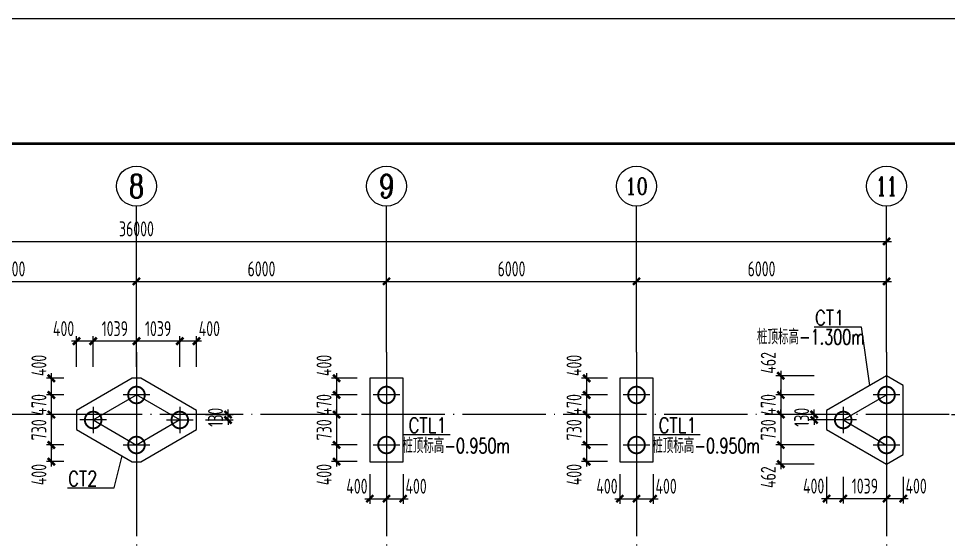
# Model space of a CAD drawing. Extents: x -1389621 to 57380, y -92505 to 283644.
# Drawn here: x -1363535 to -1341222, y 236074 to 248618 of the extents above; entities that cross this region are included whole.
import ezdxf
from ezdxf.enums import TextEntityAlignment as Align

# ---------------------------------------------------------------- set-up
doc = ezdxf.new("R2010")
doc.units = 0
doc.header["$LTSCALE"] = 100
doc.header["$MEASUREMENT"] = 0
doc.linetypes.add('DOTE', pattern=[2.42, 2, -0.2, 0.02, -0.2])
doc.layers.get('0').update_dxf_attribs({"linetype": 'CONTINUOUS'})
doc.layers.get('Defpoints').update_dxf_attribs({"linetype": 'CONTINUOUS'})
for name, color, linetype in [('AXIS', 3, 'CONTINUOUS'), ('AXIS_TEXT', 7, 'CONTINUOUS'), ('BORDER', 7, 'CONTINUOUS'), ('DIM', 3, 'CONTINUOUS'), ('DOTE', 1, 'DOTE'), ('PUB_DIM', 3, 'CONTINUOUS'), ('单桩', 6, 'CONTINUOUS'), ('承台', 2, 'CONTINUOUS')]:
    doc.layers.add(name, color=color, linetype=linetype)
doc.layers.add('PUB_TEXT', color=7, linetype='CONTINUOUS', lineweight=15)
doc.styles.add('_TCH_AXIS', font='COMPLEX', dxfattribs={"bigfont": 'GBCBIG'})
doc.styles.add('COMPLEX', font='COMPLEX')
doc.styles.add('DIM_FONT', font='SIMPLEX', dxfattribs={"width": 0.7, "bigfont": 'GBCBIG'})
doc.styles.add('hztxt', font='txt', dxfattribs={"width": 0.7, "height": 10, "bigfont": 'hztxt.shx'})
doc.styles.add('TSSD_Dimension', font='tssdeng.shx', dxfattribs={"width": 0.7, "bigfont": 'hztxt.shx'})
doc.dimstyles.new('TSSD_100_100', dxfattribs={"dimtxt": 300, "dimasz": 100, "dimexe": 100, "dimexo": 250, "dimgap": 100, "dimtad": 1, "dimdec": 0, "dimzin": 0, "dimdsep": 46, "dimtxsty": 'TSSD_Dimension', "dimblk": 'ARCHTICK', "dimblk1": 'ARCHTICK', "dimblk2": 'ARCHTICK', "dimcen": 0, "dimdle": 100, "dimclrt": 7, "dimadec": 0, "dimazin": 0, "dimtfac": 1, "dimtdec": 0, "dimtix": 1, "dimtmove": 2, "dimatfit": 3, "dimfxl": 0, "dimtolj": 1, "dimtzin": 0, "dimarcsym": 0})

# ---------------------------------------------------------------- blocks, each defined once
blk = doc.blocks.new('_ArchTick')
at = {"color": 0, "linetype": 'ByBlock'}
blk.add_lwpolyline([(-0.71, -0.71, 0.5, 0.5, 0), (0.71, 0.71, 0.5, 0.5, 0)], format="xyseb", dxfattribs=at)
blk = doc.blocks.new('*D1348')
at = {"layer": 'Defpoints', "color": 0, "ltscale": 100}
for p in [(-1341447, 239117), (-1338154, 239117), (-1341447, 167117)]:
    blk.add_point(p, dxfattribs=at)
at = {"layer": 'DIM', "color": 0, "lineweight": -2, "ltscale": 100}
for p, q in [((-1338154, 166997), (-1338154, 239237)), ((-1341147, 239117), (-1338034, 239117)), ((-1341147, 167117), (-1338034, 167117))]:
    blk.add_line(p, q, dxfattribs=at)
at = {"layer": 'DIM', "color": 0, "lineweight": -2, "ltscale": 100, "xscale": 120, "yscale": 120, "zscale": 120}
for p, rotation in [((-1338154, 239117), 90), ((-1338154, 167117), 270)]:
    blk.add_blockref('_ArchTick', p, dxfattribs=dict(at, rotation=rotation))
at = {"layer": 'DIM', "color": 7, "ltscale": 100, "insert": (-1338454, 203117), "char_height": 360, "attachment_point": 5, "rotation": 90, "style": 'TSSD_Dimension'}
blk.add_mtext('\\A1;72000', dxfattribs=at)
blk = doc.blocks.new('*D1359')
at = {"layer": 'Defpoints', "color": 0, "ltscale": 100}
for p in [(-1360707, 242313), (-1366707, 240617), (-1360707, 240617)]:
    blk.add_point(p, dxfattribs=at)
at = {"layer": 'DIM', "color": 0, "lineweight": -2, "ltscale": 100}
for p, q in [((-1366707, 240917), (-1366707, 242433)), ((-1360707, 240917), (-1360707, 242433)), ((-1366827, 242313), (-1360587, 242313))]:
    blk.add_line(p, q, dxfattribs=at)
at = {"layer": 'DIM', "color": 0, "lineweight": -2, "ltscale": 100, "xscale": 120, "yscale": 120, "zscale": 120, "rotation": 180}
blk.add_blockref('_ArchTick', (-1366707, 242313), dxfattribs=at)
at = {"layer": 'DIM', "color": 0, "lineweight": -2, "ltscale": 100, "xscale": 120, "yscale": 120, "zscale": 120}
blk.add_blockref('_ArchTick', (-1360707, 242313), dxfattribs=at)
at = {"layer": 'DIM', "color": 7, "ltscale": 100, "insert": (-1363707, 242613), "char_height": 360, "attachment_point": 5, "style": 'TSSD_Dimension'}
blk.add_mtext('\\A1;6000', dxfattribs=at)
blk = doc.blocks.new('*D1360')
at = {"layer": 'Defpoints', "color": 0, "ltscale": 100}
for p in [(-1354707, 242313), (-1360707, 240617), (-1354707, 240617)]:
    blk.add_point(p, dxfattribs=at)
at = {"layer": 'DIM', "color": 0, "lineweight": -2, "ltscale": 100}
for p, q in [((-1360707, 240917), (-1360707, 242433)), ((-1354707, 240917), (-1354707, 242433)), ((-1360827, 242313), (-1354587, 242313))]:
    blk.add_line(p, q, dxfattribs=at)
at = {"layer": 'DIM', "color": 0, "lineweight": -2, "ltscale": 100, "xscale": 120, "yscale": 120, "zscale": 120, "rotation": 180}
blk.add_blockref('_ArchTick', (-1360707, 242313), dxfattribs=at)
at = {"layer": 'DIM', "color": 0, "lineweight": -2, "ltscale": 100, "xscale": 120, "yscale": 120, "zscale": 120}
blk.add_blockref('_ArchTick', (-1354707, 242313), dxfattribs=at)
at = {"layer": 'DIM', "color": 7, "ltscale": 100, "insert": (-1357707, 242613), "char_height": 360, "attachment_point": 5, "style": 'TSSD_Dimension'}
blk.add_mtext('\\A1;6000', dxfattribs=at)
blk = doc.blocks.new('*D1361')
at = {"layer": 'Defpoints', "color": 0, "ltscale": 100}
for p in [(-1348707, 242313), (-1354707, 240617), (-1348707, 240617)]:
    blk.add_point(p, dxfattribs=at)
at = {"layer": 'DIM', "color": 0, "lineweight": -2, "ltscale": 100}
for p, q in [((-1354707, 240917), (-1354707, 242433)), ((-1348707, 240917), (-1348707, 242433)), ((-1354827, 242313), (-1348587, 242313))]:
    blk.add_line(p, q, dxfattribs=at)
at = {"layer": 'DIM', "color": 0, "lineweight": -2, "ltscale": 100, "xscale": 120, "yscale": 120, "zscale": 120, "rotation": 180}
blk.add_blockref('_ArchTick', (-1354707, 242313), dxfattribs=at)
at = {"layer": 'DIM', "color": 0, "lineweight": -2, "ltscale": 100, "xscale": 120, "yscale": 120, "zscale": 120}
blk.add_blockref('_ArchTick', (-1348707, 242313), dxfattribs=at)
at = {"layer": 'DIM', "color": 7, "ltscale": 100, "insert": (-1351707, 242613), "char_height": 360, "attachment_point": 5, "style": 'TSSD_Dimension'}
blk.add_mtext('\\A1;6000', dxfattribs=at)
blk = doc.blocks.new('*D1362')
at = {"layer": 'Defpoints', "color": 0, "ltscale": 100}
for p in [(-1342707, 242313), (-1348707, 240617), (-1342707, 240617)]:
    blk.add_point(p, dxfattribs=at)
at = {"layer": 'DIM', "color": 0, "lineweight": -2, "ltscale": 100}
for p, q in [((-1348707, 240917), (-1348707, 242433)), ((-1342707, 240917), (-1342707, 242433)), ((-1348827, 242313), (-1342587, 242313))]:
    blk.add_line(p, q, dxfattribs=at)
at = {"layer": 'DIM', "color": 0, "lineweight": -2, "ltscale": 100, "xscale": 120, "yscale": 120, "zscale": 120, "rotation": 180}
blk.add_blockref('_ArchTick', (-1348707, 242313), dxfattribs=at)
at = {"layer": 'DIM', "color": 0, "lineweight": -2, "ltscale": 100, "xscale": 120, "yscale": 120, "zscale": 120}
blk.add_blockref('_ArchTick', (-1342707, 242313), dxfattribs=at)
at = {"layer": 'DIM', "color": 7, "ltscale": 100, "insert": (-1345707, 242613), "char_height": 360, "attachment_point": 5, "style": 'TSSD_Dimension'}
blk.add_mtext('\\A1;6000', dxfattribs=at)
blk = doc.blocks.new('*D1363')
at = {"layer": 'Defpoints', "color": 0, "ltscale": 100}
for p in [(-1342707, 243273), (-1378707, 240377), (-1342707, 240377)]:
    blk.add_point(p, dxfattribs=at)
at = {"layer": 'DIM', "color": 0, "lineweight": -2, "ltscale": 100}
for p, q in [((-1378827, 243273), (-1342587, 243273)), ((-1378707, 240677), (-1378707, 243393)), ((-1342707, 240677), (-1342707, 243393))]:
    blk.add_line(p, q, dxfattribs=at)
at = {"layer": 'DIM', "color": 0, "lineweight": -2, "ltscale": 100, "xscale": 120, "yscale": 120, "zscale": 120, "rotation": 180}
blk.add_blockref('_ArchTick', (-1378707, 243273), dxfattribs=at)
at = {"layer": 'DIM', "color": 0, "lineweight": -2, "ltscale": 100, "xscale": 120, "yscale": 120, "zscale": 120}
blk.add_blockref('_ArchTick', (-1342707, 243273), dxfattribs=at)
at = {"layer": 'DIM', "color": 7, "ltscale": 100, "insert": (-1360707, 243573), "char_height": 360, "attachment_point": 5, "style": 'TSSD_Dimension'}
blk.add_mtext('\\A1;36000', dxfattribs=at)
blk = doc.blocks.new('_AXISO')
blk.add_circle((0, 0), 0.5)
at = {"layer": 'AXIS_TEXT', "style": 'COMPLEX', "width": 1.041667}
blk.add_attdef('A', text='', height=0.56, dxfattribs=at).set_placement((-0.25, -0.28), (0.25, -0.28), align=Align.FIT)
blk = doc.blocks.new('U_B0HTE')
at = {"layer": '单桩'}
for p, q in [((0, 269.25), (0, -269.25)), ((-269.25, 0), (269.25, 0))]:
    blk.add_line(p, q, dxfattribs=at)
at = {"layer": '单桩', "const_width": 38.5}
blk.add_lwpolyline([(-169.25, 0, 1), (169.25, 0, 1)], format="xyb", close=True, dxfattribs=at)
at = {"style": 'DIM_FONT', "width": 0.8, "flags": 9}
for tag in ['YSIZE', 'XSIZE']:
    blk.add_attdef(tag, (0, 0), '', height=0.5, dxfattribs=at)
blk = doc.blocks.new('*D1378')
at = {"layer": 'Defpoints', "color": 0, "ltscale": 100}
for p in [(-1355107, 238387), (-1355905, 237987), (-1355107, 237987)]:
    blk.add_point(p, dxfattribs=at)
at = {"layer": 'DIM', "color": 0, "lineweight": -2, "ltscale": 100}
for p, q in [((-1355407, 238387), (-1356025, 238387)), ((-1355905, 238507), (-1355905, 237867)), ((-1355407, 237987), (-1356025, 237987))]:
    blk.add_line(p, q, dxfattribs=at)
at = {"layer": 'DIM', "color": 0, "lineweight": -2, "ltscale": 100, "xscale": 120, "yscale": 120, "zscale": 120}
for p, rotation in [((-1355905, 238387), 90), ((-1355905, 237987), 270)]:
    blk.add_blockref('_ArchTick', p, dxfattribs=dict(at, rotation=rotation))
at = {"layer": 'DIM', "color": 7, "ltscale": 100, "insert": (-1356205, 237677), "char_height": 360, "attachment_point": 5, "rotation": 90, "style": 'TSSD_Dimension'}
blk.add_mtext('\\A1;400', dxfattribs=at)
blk = doc.blocks.new('*D1379')
at = {"layer": 'Defpoints', "color": 0, "ltscale": 100}
for p in [(-1354707, 237987), (-1354307, 237987), (-1354307, 237098)]:
    blk.add_point(p, dxfattribs=at)
at = {"layer": 'DIM', "color": 0, "lineweight": -2, "ltscale": 100}
for p, q in [((-1354707, 237687), (-1354707, 236978)), ((-1354307, 237687), (-1354307, 236978)), ((-1354827, 237098), (-1354187, 237098))]:
    blk.add_line(p, q, dxfattribs=at)
at = {"layer": 'DIM', "color": 0, "lineweight": -2, "ltscale": 100, "xscale": 120, "yscale": 120, "zscale": 120, "rotation": 180}
blk.add_blockref('_ArchTick', (-1354707, 237098), dxfattribs=at)
at = {"layer": 'DIM', "color": 0, "lineweight": -2, "ltscale": 100, "xscale": 120, "yscale": 120, "zscale": 120}
blk.add_blockref('_ArchTick', (-1354307, 237098), dxfattribs=at)
at = {"layer": 'DIM', "color": 7, "ltscale": 100, "insert": (-1353997, 237398), "char_height": 360, "attachment_point": 5, "style": 'TSSD_Dimension'}
blk.add_mtext('\\A1;400', dxfattribs=at)
blk = doc.blocks.new('*D1380')
at = {"layer": 'Defpoints', "color": 0, "ltscale": 100}
for p in [(-1355107, 237987), (-1354707, 237987), (-1354707, 237098)]:
    blk.add_point(p, dxfattribs=at)
at = {"layer": 'DIM', "color": 0, "lineweight": -2, "ltscale": 100}
for p, q in [((-1355107, 237687), (-1355107, 236978)), ((-1354707, 237687), (-1354707, 236978)), ((-1355227, 237098), (-1354587, 237098))]:
    blk.add_line(p, q, dxfattribs=at)
at = {"layer": 'DIM', "color": 0, "lineweight": -2, "ltscale": 100, "xscale": 120, "yscale": 120, "zscale": 120, "rotation": 180}
blk.add_blockref('_ArchTick', (-1355107, 237098), dxfattribs=at)
at = {"layer": 'DIM', "color": 0, "lineweight": -2, "ltscale": 100, "xscale": 120, "yscale": 120, "zscale": 120}
blk.add_blockref('_ArchTick', (-1354707, 237098), dxfattribs=at)
at = {"layer": 'DIM', "color": 7, "ltscale": 100, "insert": (-1355416, 237398), "char_height": 360, "attachment_point": 5, "style": 'TSSD_Dimension'}
blk.add_mtext('\\A1;400', dxfattribs=at)
blk = doc.blocks.new('*D1381')
at = {"layer": 'Defpoints', "color": 0, "ltscale": 100}
for p in [(-1355107, 239117), (-1355905, 238387), (-1355107, 238387)]:
    blk.add_point(p, dxfattribs=at)
at = {"layer": 'DIM', "color": 0, "lineweight": -2, "ltscale": 100}
for p, q in [((-1355905, 239117), (-1355905, 239237)), ((-1355407, 239117), (-1356025, 239117)), ((-1355905, 239117), (-1355905, 238387)), ((-1355407, 238387), (-1356025, 238387)), ((-1355905, 238387), (-1355905, 238267))]:
    blk.add_line(p, q, dxfattribs=at)
at = {"layer": 'DIM', "color": 0, "lineweight": -2, "ltscale": 100, "xscale": 120, "yscale": 120, "zscale": 120}
for p, rotation in [((-1355905, 239117), 270), ((-1355905, 238387), 90)]:
    blk.add_blockref('_ArchTick', p, dxfattribs=dict(at, rotation=rotation))
at = {"layer": 'DIM', "color": 7, "ltscale": 100, "insert": (-1356205, 238752), "char_height": 360, "attachment_point": 5, "rotation": 90, "style": 'TSSD_Dimension'}
blk.add_mtext('\\A1;730', dxfattribs=at)
blk = doc.blocks.new('*D1382')
at = {"layer": 'Defpoints', "color": 0, "ltscale": 100}
for p in [(-1355107, 239987), (-1355905, 239587), (-1355107, 239587)]:
    blk.add_point(p, dxfattribs=at)
at = {"layer": 'DIM', "color": 0, "lineweight": -2, "ltscale": 100}
for p, q in [((-1355905, 240107), (-1355905, 239467)), ((-1355407, 239987), (-1356025, 239987)), ((-1355407, 239587), (-1356025, 239587))]:
    blk.add_line(p, q, dxfattribs=at)
at = {"layer": 'DIM', "color": 0, "lineweight": -2, "ltscale": 100, "xscale": 120, "yscale": 120, "zscale": 120}
for p, rotation in [((-1355905, 239987), 90), ((-1355905, 239587), 270)]:
    blk.add_blockref('_ArchTick', p, dxfattribs=dict(at, rotation=rotation))
at = {"layer": 'DIM', "color": 7, "ltscale": 100, "insert": (-1356205, 240296), "char_height": 360, "attachment_point": 5, "rotation": 90, "style": 'TSSD_Dimension'}
blk.add_mtext('\\A1;400', dxfattribs=at)
blk = doc.blocks.new('*D1383')
at = {"layer": 'Defpoints', "color": 0, "ltscale": 100}
for p in [(-1355107, 239587), (-1355905, 239117), (-1355107, 239117)]:
    blk.add_point(p, dxfattribs=at)
at = {"layer": 'DIM', "color": 0, "lineweight": -2, "ltscale": 100}
for p, q in [((-1355905, 239587), (-1355905, 239707)), ((-1355407, 239587), (-1356025, 239587)), ((-1355905, 239587), (-1355905, 239117)), ((-1355407, 239117), (-1356025, 239117)), ((-1355905, 239117), (-1355905, 238997))]:
    blk.add_line(p, q, dxfattribs=at)
at = {"layer": 'DIM', "color": 0, "lineweight": -2, "ltscale": 100, "xscale": 120, "yscale": 120, "zscale": 120}
for p, rotation in [((-1355905, 239587), 270), ((-1355905, 239117), 90)]:
    blk.add_blockref('_ArchTick', p, dxfattribs=dict(at, rotation=rotation))
at = {"layer": 'DIM', "color": 7, "ltscale": 100, "insert": (-1356205, 239352), "char_height": 360, "attachment_point": 5, "rotation": 90, "style": 'TSSD_Dimension'}
blk.add_mtext('\\A1;470', dxfattribs=at)
blk = doc.blocks.new('*D1384')
at = {"layer": 'Defpoints', "color": 0, "ltscale": 100}
for p in [(-1349107, 238387), (-1349905, 237987), (-1349107, 237987)]:
    blk.add_point(p, dxfattribs=at)
at = {"layer": 'DIM', "color": 0, "lineweight": -2, "ltscale": 100}
for p, q in [((-1349407, 238387), (-1350025, 238387)), ((-1349905, 238507), (-1349905, 237867)), ((-1349407, 237987), (-1350025, 237987))]:
    blk.add_line(p, q, dxfattribs=at)
at = {"layer": 'DIM', "color": 0, "lineweight": -2, "ltscale": 100, "xscale": 120, "yscale": 120, "zscale": 120}
for p, rotation in [((-1349905, 238387), 90), ((-1349905, 237987), 270)]:
    blk.add_blockref('_ArchTick', p, dxfattribs=dict(at, rotation=rotation))
at = {"layer": 'DIM', "color": 7, "ltscale": 100, "insert": (-1350205, 237677), "char_height": 360, "attachment_point": 5, "rotation": 90, "style": 'TSSD_Dimension'}
blk.add_mtext('\\A1;400', dxfattribs=at)
blk = doc.blocks.new('*D1385')
at = {"layer": 'Defpoints', "color": 0, "ltscale": 100}
for p in [(-1348707, 237987), (-1348307, 237987), (-1348307, 237098)]:
    blk.add_point(p, dxfattribs=at)
at = {"layer": 'DIM', "color": 0, "lineweight": -2, "ltscale": 100}
for p, q in [((-1348707, 237687), (-1348707, 236978)), ((-1348307, 237687), (-1348307, 236978)), ((-1348827, 237098), (-1348187, 237098))]:
    blk.add_line(p, q, dxfattribs=at)
at = {"layer": 'DIM', "color": 0, "lineweight": -2, "ltscale": 100, "xscale": 120, "yscale": 120, "zscale": 120, "rotation": 180}
blk.add_blockref('_ArchTick', (-1348707, 237098), dxfattribs=at)
at = {"layer": 'DIM', "color": 0, "lineweight": -2, "ltscale": 100, "xscale": 120, "yscale": 120, "zscale": 120}
blk.add_blockref('_ArchTick', (-1348307, 237098), dxfattribs=at)
at = {"layer": 'DIM', "color": 7, "ltscale": 100, "insert": (-1347997, 237398), "char_height": 360, "attachment_point": 5, "style": 'TSSD_Dimension'}
blk.add_mtext('\\A1;400', dxfattribs=at)
blk = doc.blocks.new('*D1386')
at = {"layer": 'Defpoints', "color": 0, "ltscale": 100}
for p in [(-1349107, 237987), (-1348707, 237987), (-1348707, 237098)]:
    blk.add_point(p, dxfattribs=at)
at = {"layer": 'DIM', "color": 0, "lineweight": -2, "ltscale": 100}
for p, q in [((-1349107, 237687), (-1349107, 236978)), ((-1348707, 237687), (-1348707, 236978)), ((-1349227, 237098), (-1348587, 237098))]:
    blk.add_line(p, q, dxfattribs=at)
at = {"layer": 'DIM', "color": 0, "lineweight": -2, "ltscale": 100, "xscale": 120, "yscale": 120, "zscale": 120, "rotation": 180}
blk.add_blockref('_ArchTick', (-1349107, 237098), dxfattribs=at)
at = {"layer": 'DIM', "color": 0, "lineweight": -2, "ltscale": 100, "xscale": 120, "yscale": 120, "zscale": 120}
blk.add_blockref('_ArchTick', (-1348707, 237098), dxfattribs=at)
at = {"layer": 'DIM', "color": 7, "ltscale": 100, "insert": (-1349416, 237398), "char_height": 360, "attachment_point": 5, "style": 'TSSD_Dimension'}
blk.add_mtext('\\A1;400', dxfattribs=at)
blk = doc.blocks.new('*D1387')
at = {"layer": 'Defpoints', "color": 0, "ltscale": 100}
for p in [(-1349107, 239117), (-1349905, 238387), (-1349107, 238387)]:
    blk.add_point(p, dxfattribs=at)
at = {"layer": 'DIM', "color": 0, "lineweight": -2, "ltscale": 100}
for p, q in [((-1349905, 239117), (-1349905, 239237)), ((-1349407, 239117), (-1350025, 239117)), ((-1349905, 239117), (-1349905, 238387)), ((-1349407, 238387), (-1350025, 238387)), ((-1349905, 238387), (-1349905, 238267))]:
    blk.add_line(p, q, dxfattribs=at)
at = {"layer": 'DIM', "color": 0, "lineweight": -2, "ltscale": 100, "xscale": 120, "yscale": 120, "zscale": 120}
for p, rotation in [((-1349905, 239117), 270), ((-1349905, 238387), 90)]:
    blk.add_blockref('_ArchTick', p, dxfattribs=dict(at, rotation=rotation))
at = {"layer": 'DIM', "color": 7, "ltscale": 100, "insert": (-1350205, 238752), "char_height": 360, "attachment_point": 5, "rotation": 90, "style": 'TSSD_Dimension'}
blk.add_mtext('\\A1;730', dxfattribs=at)
blk = doc.blocks.new('*D1388')
at = {"layer": 'Defpoints', "color": 0, "ltscale": 100}
for p in [(-1349107, 239987), (-1349905, 239587), (-1349107, 239587)]:
    blk.add_point(p, dxfattribs=at)
at = {"layer": 'DIM', "color": 0, "lineweight": -2, "ltscale": 100}
for p, q in [((-1349905, 240107), (-1349905, 239467)), ((-1349407, 239987), (-1350025, 239987)), ((-1349407, 239587), (-1350025, 239587))]:
    blk.add_line(p, q, dxfattribs=at)
at = {"layer": 'DIM', "color": 0, "lineweight": -2, "ltscale": 100, "xscale": 120, "yscale": 120, "zscale": 120}
for p, rotation in [((-1349905, 239987), 90), ((-1349905, 239587), 270)]:
    blk.add_blockref('_ArchTick', p, dxfattribs=dict(at, rotation=rotation))
at = {"layer": 'DIM', "color": 7, "ltscale": 100, "insert": (-1350205, 240296), "char_height": 360, "attachment_point": 5, "rotation": 90, "style": 'TSSD_Dimension'}
blk.add_mtext('\\A1;400', dxfattribs=at)
blk = doc.blocks.new('*D1389')
at = {"layer": 'Defpoints', "color": 0, "ltscale": 100}
for p in [(-1349107, 239587), (-1349905, 239117), (-1349107, 239117)]:
    blk.add_point(p, dxfattribs=at)
at = {"layer": 'DIM', "color": 0, "lineweight": -2, "ltscale": 100}
for p, q in [((-1349905, 239587), (-1349905, 239707)), ((-1349407, 239587), (-1350025, 239587)), ((-1349905, 239587), (-1349905, 239117)), ((-1349407, 239117), (-1350025, 239117)), ((-1349905, 239117), (-1349905, 238997))]:
    blk.add_line(p, q, dxfattribs=at)
at = {"layer": 'DIM', "color": 0, "lineweight": -2, "ltscale": 100, "xscale": 120, "yscale": 120, "zscale": 120}
for p, rotation in [((-1349905, 239587), 270), ((-1349905, 239117), 90)]:
    blk.add_blockref('_ArchTick', p, dxfattribs=dict(at, rotation=rotation))
at = {"layer": 'DIM', "color": 7, "ltscale": 100, "insert": (-1350205, 239352), "char_height": 360, "attachment_point": 5, "rotation": 90, "style": 'TSSD_Dimension'}
blk.add_mtext('\\A1;470', dxfattribs=at)
blk = doc.blocks.new('*D1433')
at = {"layer": 'Defpoints', "color": 0, "ltscale": 100}
for p in [(-1361746, 240879), (-1361746, 239964), (-1360707, 239964)]:
    blk.add_point(p, dxfattribs=at)
at = {"layer": 'DIM', "color": 0, "lineweight": -2, "ltscale": 100}
for p, q in [((-1361746, 240264), (-1361746, 240999)), ((-1360707, 240264), (-1360707, 240999)), ((-1360587, 240879), (-1361866, 240879))]:
    blk.add_line(p, q, dxfattribs=at)
at = {"layer": 'DIM', "color": 0, "lineweight": -2, "ltscale": 100, "xscale": 120, "yscale": 120, "zscale": 120, "rotation": 180}
blk.add_blockref('_ArchTick', (-1361746, 240879), dxfattribs=at)
at = {"layer": 'DIM', "color": 0, "lineweight": -2, "ltscale": 100, "xscale": 120, "yscale": 120, "zscale": 120}
blk.add_blockref('_ArchTick', (-1360707, 240879), dxfattribs=at)
at = {"layer": 'DIM', "color": 7, "ltscale": 100, "insert": (-1361226, 241179), "char_height": 360, "attachment_point": 5, "style": 'TSSD_Dimension'}
blk.add_mtext('\\A1;1039', dxfattribs=at)
blk = doc.blocks.new('*D1434')
at = {"layer": 'Defpoints', "color": 0, "ltscale": 100}
for p in [(-1360707, 240879), (-1360707, 239964), (-1359667, 239964)]:
    blk.add_point(p, dxfattribs=at)
at = {"layer": 'DIM', "color": 0, "lineweight": -2, "ltscale": 100}
for p, q in [((-1360707, 240264), (-1360707, 240999)), ((-1359667, 240264), (-1359667, 240999)), ((-1359547, 240879), (-1360827, 240879))]:
    blk.add_line(p, q, dxfattribs=at)
at = {"layer": 'DIM', "color": 0, "lineweight": -2, "ltscale": 100, "xscale": 120, "yscale": 120, "zscale": 120, "rotation": 180}
blk.add_blockref('_ArchTick', (-1360707, 240879), dxfattribs=at)
at = {"layer": 'DIM', "color": 0, "lineweight": -2, "ltscale": 100, "xscale": 120, "yscale": 120, "zscale": 120}
blk.add_blockref('_ArchTick', (-1359667, 240879), dxfattribs=at)
at = {"layer": 'DIM', "color": 7, "ltscale": 100, "insert": (-1360187, 241179), "char_height": 360, "attachment_point": 5, "style": 'TSSD_Dimension'}
blk.add_mtext('\\A1;1039', dxfattribs=at)
blk = doc.blocks.new('*D1435')
at = {"layer": 'Defpoints', "color": 0, "ltscale": 100}
for p in [(-1362146, 240879), (-1362146, 239964), (-1361746, 239964)]:
    blk.add_point(p, dxfattribs=at)
at = {"layer": 'DIM', "color": 0, "lineweight": -2, "ltscale": 100}
for p, q in [((-1362146, 240264), (-1362146, 240999)), ((-1361746, 240264), (-1361746, 240999)), ((-1361626, 240879), (-1362266, 240879))]:
    blk.add_line(p, q, dxfattribs=at)
at = {"layer": 'DIM', "color": 0, "lineweight": -2, "ltscale": 100, "xscale": 120, "yscale": 120, "zscale": 120, "rotation": 180}
blk.add_blockref('_ArchTick', (-1362146, 240879), dxfattribs=at)
at = {"layer": 'DIM', "color": 0, "lineweight": -2, "ltscale": 100, "xscale": 120, "yscale": 120, "zscale": 120}
blk.add_blockref('_ArchTick', (-1361746, 240879), dxfattribs=at)
at = {"layer": 'DIM', "color": 7, "ltscale": 100, "insert": (-1362456, 241179), "char_height": 360, "attachment_point": 5, "style": 'TSSD_Dimension'}
blk.add_mtext('\\A1;400', dxfattribs=at)
blk = doc.blocks.new('*D1436')
at = {"layer": 'Defpoints', "color": 0, "ltscale": 100}
for p in [(-1359667, 240879), (-1359667, 239964), (-1359267, 239964)]:
    blk.add_point(p, dxfattribs=at)
at = {"layer": 'DIM', "color": 0, "lineweight": -2, "ltscale": 100}
for p, q in [((-1359667, 240264), (-1359667, 240999)), ((-1359267, 240264), (-1359267, 240999)), ((-1359147, 240879), (-1359787, 240879))]:
    blk.add_line(p, q, dxfattribs=at)
at = {"layer": 'DIM', "color": 0, "lineweight": -2, "ltscale": 100, "xscale": 120, "yscale": 120, "zscale": 120, "rotation": 180}
blk.add_blockref('_ArchTick', (-1359667, 240879), dxfattribs=at)
at = {"layer": 'DIM', "color": 0, "lineweight": -2, "ltscale": 100, "xscale": 120, "yscale": 120, "zscale": 120}
blk.add_blockref('_ArchTick', (-1359267, 240879), dxfattribs=at)
at = {"layer": 'DIM', "color": 7, "ltscale": 100, "insert": (-1358958, 241179), "char_height": 360, "attachment_point": 5, "style": 'TSSD_Dimension'}
blk.add_mtext('\\A1;400', dxfattribs=at)
blk = doc.blocks.new('*D1437')
at = {"layer": 'Defpoints', "color": 0, "ltscale": 100}
for p in [(-1362748, 238387), (-1362146, 238387), (-1362146, 237987)]:
    blk.add_point(p, dxfattribs=at)
at = {"layer": 'DIM', "color": 0, "lineweight": -2, "ltscale": 100}
for p, q in [((-1362446, 238387), (-1362868, 238387)), ((-1362748, 237867), (-1362748, 238507)), ((-1362446, 237987), (-1362868, 237987))]:
    blk.add_line(p, q, dxfattribs=at)
at = {"layer": 'DIM', "color": 0, "lineweight": -2, "ltscale": 100, "xscale": 120, "yscale": 120, "zscale": 120}
for p, rotation in [((-1362748, 238387), 90), ((-1362748, 237987), 270)]:
    blk.add_blockref('_ArchTick', p, dxfattribs=dict(at, rotation=rotation))
at = {"layer": 'DIM', "color": 7, "ltscale": 100, "insert": (-1363048, 237677), "char_height": 360, "attachment_point": 5, "rotation": 90, "style": 'TSSD_Dimension'}
blk.add_mtext('\\A1;400', dxfattribs=at)
blk = doc.blocks.new('*D1438')
at = {"layer": 'Defpoints', "color": 0, "ltscale": 100}
for p in [(-1362748, 239987), (-1362146, 239987), (-1362146, 239587)]:
    blk.add_point(p, dxfattribs=at)
at = {"layer": 'DIM', "color": 0, "lineweight": -2, "ltscale": 100}
for p, q in [((-1362748, 239467), (-1362748, 240107)), ((-1362446, 239987), (-1362868, 239987)), ((-1362446, 239587), (-1362868, 239587))]:
    blk.add_line(p, q, dxfattribs=at)
at = {"layer": 'DIM', "color": 0, "lineweight": -2, "ltscale": 100, "xscale": 120, "yscale": 120, "zscale": 120}
for p, rotation in [((-1362748, 239987), 90), ((-1362748, 239587), 270)]:
    blk.add_blockref('_ArchTick', p, dxfattribs=dict(at, rotation=rotation))
at = {"layer": 'DIM', "color": 7, "ltscale": 100, "insert": (-1363048, 240296), "char_height": 360, "attachment_point": 5, "rotation": 90, "style": 'TSSD_Dimension'}
blk.add_mtext('\\A1;400', dxfattribs=at)
blk = doc.blocks.new('*D1439')
at = {"layer": 'Defpoints', "color": 0, "ltscale": 100}
for p in [(-1362748, 239117), (-1362146, 239117), (-1362146, 238387)]:
    blk.add_point(p, dxfattribs=at)
at = {"layer": 'DIM', "color": 0, "lineweight": -2, "ltscale": 100}
for p, q in [((-1362748, 239117), (-1362748, 239237)), ((-1362446, 239117), (-1362868, 239117)), ((-1362748, 238387), (-1362748, 239117)), ((-1362446, 238387), (-1362868, 238387)), ((-1362748, 238387), (-1362748, 238267))]:
    blk.add_line(p, q, dxfattribs=at)
at = {"layer": 'DIM', "color": 0, "lineweight": -2, "ltscale": 100, "xscale": 120, "yscale": 120, "zscale": 120}
for p, rotation in [((-1362748, 239117), 270), ((-1362748, 238387), 90)]:
    blk.add_blockref('_ArchTick', p, dxfattribs=dict(at, rotation=rotation))
at = {"layer": 'DIM', "color": 7, "ltscale": 100, "insert": (-1363048, 238752), "char_height": 360, "attachment_point": 5, "rotation": 90, "style": 'TSSD_Dimension'}
blk.add_mtext('\\A1;730', dxfattribs=at)
blk = doc.blocks.new('*D1440')
at = {"layer": 'Defpoints', "color": 0, "ltscale": 100}
for p in [(-1362748, 239587), (-1362146, 239587), (-1362146, 239117)]:
    blk.add_point(p, dxfattribs=at)
at = {"layer": 'DIM', "color": 0, "lineweight": -2, "ltscale": 100}
for p, q in [((-1362748, 239587), (-1362748, 239707)), ((-1362446, 239587), (-1362868, 239587)), ((-1362748, 239117), (-1362748, 239587)), ((-1362446, 239117), (-1362868, 239117)), ((-1362748, 239117), (-1362748, 238997))]:
    blk.add_line(p, q, dxfattribs=at)
at = {"layer": 'DIM', "color": 0, "lineweight": -2, "ltscale": 100, "xscale": 120, "yscale": 120, "zscale": 120}
for p, rotation in [((-1362748, 239587), 270), ((-1362748, 239117), 90)]:
    blk.add_blockref('_ArchTick', p, dxfattribs=dict(at, rotation=rotation))
at = {"layer": 'DIM', "color": 7, "ltscale": 100, "insert": (-1363048, 239352), "char_height": 360, "attachment_point": 5, "rotation": 90, "style": 'TSSD_Dimension'}
blk.add_mtext('\\A1;470', dxfattribs=at)
blk = doc.blocks.new('*D1555')
at = {"layer": 'Defpoints', "color": 0, "ltscale": 100}
for p in [(-1342707, 237925), (-1342307, 237925), (-1342307, 237101)]:
    blk.add_point(p, dxfattribs=at)
at = {"layer": 'DIM', "color": 0, "lineweight": -2, "ltscale": 100}
for p, q in [((-1342707, 237625), (-1342707, 236981)), ((-1342307, 237625), (-1342307, 236981)), ((-1342827, 237101), (-1342187, 237101))]:
    blk.add_line(p, q, dxfattribs=at)
at = {"layer": 'DIM', "color": 0, "lineweight": -2, "ltscale": 100, "xscale": 120, "yscale": 120, "zscale": 120, "rotation": 180}
blk.add_blockref('_ArchTick', (-1342707, 237101), dxfattribs=at)
at = {"layer": 'DIM', "color": 0, "lineweight": -2, "ltscale": 100, "xscale": 120, "yscale": 120, "zscale": 120}
blk.add_blockref('_ArchTick', (-1342307, 237101), dxfattribs=at)
at = {"layer": 'DIM', "color": 7, "ltscale": 100, "insert": (-1341997, 237401), "char_height": 360, "attachment_point": 5, "style": 'TSSD_Dimension'}
blk.add_mtext('\\A1;400', dxfattribs=at)
blk = doc.blocks.new('*D1556')
at = {"layer": 'Defpoints', "color": 0, "ltscale": 100}
for p in [(-1343746, 237925), (-1342707, 237925), (-1342707, 237101)]:
    blk.add_point(p, dxfattribs=at)
at = {"layer": 'DIM', "color": 0, "lineweight": -2, "ltscale": 100}
for p, q in [((-1343746, 237625), (-1343746, 236981)), ((-1342707, 237625), (-1342707, 236981)), ((-1343866, 237101), (-1342587, 237101))]:
    blk.add_line(p, q, dxfattribs=at)
at = {"layer": 'DIM', "color": 0, "lineweight": -2, "ltscale": 100, "xscale": 120, "yscale": 120, "zscale": 120, "rotation": 180}
blk.add_blockref('_ArchTick', (-1343746, 237101), dxfattribs=at)
at = {"layer": 'DIM', "color": 0, "lineweight": -2, "ltscale": 100, "xscale": 120, "yscale": 120, "zscale": 120}
blk.add_blockref('_ArchTick', (-1342707, 237101), dxfattribs=at)
at = {"layer": 'DIM', "color": 7, "ltscale": 100, "insert": (-1343226, 237401), "char_height": 360, "attachment_point": 5, "style": 'TSSD_Dimension'}
blk.add_mtext('\\A1;1039', dxfattribs=at)
blk = doc.blocks.new('*D1557')
at = {"layer": 'Defpoints', "color": 0, "ltscale": 100}
for p in [(-1344146, 237925), (-1343746, 237925), (-1343746, 237101)]:
    blk.add_point(p, dxfattribs=at)
at = {"layer": 'DIM', "color": 0, "lineweight": -2, "ltscale": 100}
for p, q in [((-1344146, 237625), (-1344146, 236981)), ((-1343746, 237625), (-1343746, 236981)), ((-1344266, 237101), (-1343626, 237101))]:
    blk.add_line(p, q, dxfattribs=at)
at = {"layer": 'DIM', "color": 0, "lineweight": -2, "ltscale": 100, "xscale": 120, "yscale": 120, "zscale": 120, "rotation": 180}
blk.add_blockref('_ArchTick', (-1344146, 237101), dxfattribs=at)
at = {"layer": 'DIM', "color": 0, "lineweight": -2, "ltscale": 100, "xscale": 120, "yscale": 120, "zscale": 120}
blk.add_blockref('_ArchTick', (-1343746, 237101), dxfattribs=at)
at = {"layer": 'DIM', "color": 7, "ltscale": 100, "insert": (-1344456, 237401), "char_height": 360, "attachment_point": 5, "style": 'TSSD_Dimension'}
blk.add_mtext('\\A1;400', dxfattribs=at)
blk = doc.blocks.new('*D1558')
at = {"layer": 'Defpoints', "color": 0, "ltscale": 100}
for p in [(-1344146, 238387), (-1345244, 237925), (-1344146, 237925)]:
    blk.add_point(p, dxfattribs=at)
at = {"layer": 'DIM', "color": 0, "lineweight": -2, "ltscale": 100}
for p, q in [((-1344446, 238387), (-1345364, 238387)), ((-1345244, 238507), (-1345244, 237805)), ((-1344446, 237925), (-1345364, 237925))]:
    blk.add_line(p, q, dxfattribs=at)
at = {"layer": 'DIM', "color": 0, "lineweight": -2, "ltscale": 100, "xscale": 120, "yscale": 120, "zscale": 120}
for p, rotation in [((-1345244, 238387), 90), ((-1345244, 237925), 270)]:
    blk.add_blockref('_ArchTick', p, dxfattribs=dict(at, rotation=rotation))
at = {"layer": 'DIM', "color": 7, "ltscale": 100, "insert": (-1345544, 237615), "char_height": 360, "attachment_point": 5, "rotation": 90, "style": 'TSSD_Dimension'}
blk.add_mtext('\\A1;462', dxfattribs=at)
blk = doc.blocks.new('*D1559')
at = {"layer": 'Defpoints', "color": 0, "ltscale": 100}
for p in [(-1344444, 239117), (-1343622, 239117), (-1343622, 238987)]:
    blk.add_point(p, dxfattribs=at)
at = {"layer": 'DIM', "color": 0, "lineweight": -2, "ltscale": 100}
for p, q in [((-1344444, 239117), (-1344444, 239237)), ((-1343922, 239117), (-1344564, 239117)), ((-1343922, 238987), (-1344564, 238987)), ((-1344444, 238987), (-1344444, 239117)), ((-1344444, 238987), (-1344444, 238867))]:
    blk.add_line(p, q, dxfattribs=at)
at = {"layer": 'DIM', "color": 0, "lineweight": -2, "ltscale": 100, "xscale": 120, "yscale": 120, "zscale": 120}
for p, rotation in [((-1344444, 239117), 270), ((-1344444, 238987), 90)]:
    blk.add_blockref('_ArchTick', p, dxfattribs=dict(at, rotation=rotation))
at = {"layer": 'DIM', "color": 7, "ltscale": 100, "insert": (-1344744, 239052), "char_height": 360, "attachment_point": 5, "rotation": 90, "style": 'TSSD_Dimension'}
blk.add_mtext('\\A1;130', dxfattribs=at)
blk = doc.blocks.new('*D1560')
at = {"layer": 'Defpoints', "color": 0, "ltscale": 100}
for p in [(-1344146, 239587), (-1345244, 239117), (-1344146, 239117)]:
    blk.add_point(p, dxfattribs=at)
at = {"layer": 'DIM', "color": 0, "lineweight": -2, "ltscale": 100}
for p, q in [((-1345244, 239587), (-1345244, 239707)), ((-1344446, 239587), (-1345364, 239587)), ((-1345244, 239587), (-1345244, 239117)), ((-1344446, 239117), (-1345364, 239117)), ((-1345244, 239117), (-1345244, 238997))]:
    blk.add_line(p, q, dxfattribs=at)
at = {"layer": 'DIM', "color": 0, "lineweight": -2, "ltscale": 100, "xscale": 120, "yscale": 120, "zscale": 120}
for p, rotation in [((-1345244, 239587), 270), ((-1345244, 239117), 90)]:
    blk.add_blockref('_ArchTick', p, dxfattribs=dict(at, rotation=rotation))
at = {"layer": 'DIM', "color": 7, "ltscale": 100, "insert": (-1345544, 239352), "char_height": 360, "attachment_point": 5, "rotation": 90, "style": 'TSSD_Dimension'}
blk.add_mtext('\\A1;470', dxfattribs=at)
blk = doc.blocks.new('*D1561')
at = {"layer": 'Defpoints', "color": 0, "ltscale": 100}
for p in [(-1344146, 240049), (-1345244, 239587), (-1344146, 239587)]:
    blk.add_point(p, dxfattribs=at)
at = {"layer": 'DIM', "color": 0, "lineweight": -2, "ltscale": 100}
for p, q in [((-1345244, 240169), (-1345244, 239467)), ((-1344446, 240049), (-1345364, 240049)), ((-1344446, 239587), (-1345364, 239587))]:
    blk.add_line(p, q, dxfattribs=at)
at = {"layer": 'DIM', "color": 0, "lineweight": -2, "ltscale": 100, "xscale": 120, "yscale": 120, "zscale": 120}
for p, rotation in [((-1345244, 240049), 90), ((-1345244, 239587), 270)]:
    blk.add_blockref('_ArchTick', p, dxfattribs=dict(at, rotation=rotation))
at = {"layer": 'DIM', "color": 7, "ltscale": 100, "insert": (-1345544, 240358), "char_height": 360, "attachment_point": 5, "rotation": 90, "style": 'TSSD_Dimension'}
blk.add_mtext('\\A1;462', dxfattribs=at)
blk = doc.blocks.new('*D1562')
at = {"layer": 'Defpoints', "color": 0, "ltscale": 100}
for p in [(-1344146, 239117), (-1345244, 238387), (-1344146, 238387)]:
    blk.add_point(p, dxfattribs=at)
at = {"layer": 'DIM', "color": 0, "lineweight": -2, "ltscale": 100}
for p, q in [((-1345244, 239117), (-1345244, 239237)), ((-1344446, 239117), (-1345364, 239117)), ((-1345244, 239117), (-1345244, 238387)), ((-1344446, 238387), (-1345364, 238387)), ((-1345244, 238387), (-1345244, 238267))]:
    blk.add_line(p, q, dxfattribs=at)
at = {"layer": 'DIM', "color": 0, "lineweight": -2, "ltscale": 100, "xscale": 120, "yscale": 120, "zscale": 120}
for p, rotation in [((-1345244, 239117), 270), ((-1345244, 238387), 90)]:
    blk.add_blockref('_ArchTick', p, dxfattribs=dict(at, rotation=rotation))
at = {"layer": 'DIM', "color": 7, "ltscale": 100, "insert": (-1345544, 238752), "char_height": 360, "attachment_point": 5, "rotation": 90, "style": 'TSSD_Dimension'}
blk.add_mtext('\\A1;730', dxfattribs=at)
blk = doc.blocks.new('*D1585')
at = {"layer": 'Defpoints', "color": 0, "ltscale": 100}
for p in [(-1359350, 239117), (-1359350, 238987), (-1358510, 239117)]:
    blk.add_point(p, dxfattribs=at)
at = {"layer": 'DIM', "color": 0, "lineweight": -2, "ltscale": 100}
for p, q in [((-1358510, 239117), (-1358510, 239237)), ((-1359050, 239117), (-1358390, 239117)), ((-1359050, 238987), (-1358390, 238987)), ((-1358510, 238987), (-1358510, 239117)), ((-1358510, 238987), (-1358510, 238867))]:
    blk.add_line(p, q, dxfattribs=at)
at = {"layer": 'DIM', "color": 0, "lineweight": -2, "ltscale": 100, "xscale": 120, "yscale": 120, "zscale": 120}
for p, rotation in [((-1358510, 239117), 270), ((-1358510, 238987), 90)]:
    blk.add_blockref('_ArchTick', p, dxfattribs=dict(at, rotation=rotation))
at = {"layer": 'DIM', "color": 7, "ltscale": 100, "insert": (-1358810, 239052), "char_height": 360, "attachment_point": 5, "rotation": 90, "style": 'TSSD_Dimension'}
blk.add_mtext('\\A1;130', dxfattribs=at)

msp = doc.modelspace()

# ---------------------------------------------------------------- linework, layer by layer
at = {"layer": 'AXIS'}
for p, q in [((-1360706.633, 240616.717), (-1360706.633, 244118.608)), ((-1354706.633, 240616.717), (-1354706.633, 244118.608)), ((-1348706.633, 240616.717), (-1348706.633, 244118.608)), ((-1342706.633, 240616.717), (-1342706.633, 244118.608))]:
    msp.add_line(p, q, dxfattribs=at)
at = {"layer": 'BORDER'}
msp.add_lwpolyline([(-1388311.068, 147698.469), (-1388311.068, 248618.469), (-1317031.068, 248618.469), (-1317031.068, 147698.469)], close=True, dxfattribs=at)
at = {"layer": 'BORDER', "const_width": 60}
msp.add_lwpolyline([(-1387111.068, 148898.469), (-1387111.068, 245618.469), (-1318231.068, 245618.469), (-1318231.068, 148898.469)], close=True, dxfattribs=at)
at = {"layer": 'DOTE', "linetype": 'DOTE', "ltscale": 10}
for p, q in [((-1360706.633, 240616.717), (-1360706.633, 165616.717)), ((-1354706.633, 240616.717), (-1354706.633, 165616.717)), ((-1348706.633, 240616.717), (-1348706.633, 165616.717)), ((-1342706.633, 240616.717), (-1342706.633, 165616.717)), ((-1341206.633, 239116.717), (-1382628.63, 239116.717))]:
    msp.add_line(p, q, dxfattribs=at)
at = {"layer": 'PUB_TEXT'}
for p, q in [((-1344440.933, 241218.588), (-1343315.281, 241218.588)), ((-1343315.281, 241218.588), (-1343114.807, 239812.938)), ((-1354306.633, 238640.374), (-1353180.981, 238640.374)), ((-1348306.633, 238640.374), (-1347180.981, 238640.374)), ((-1361239.704, 237357.311), (-1361052.289, 238124.402)), ((-1362365.356, 237357.311), (-1361239.704, 237357.311))]:
    msp.add_line(p, q, dxfattribs=at)
at = {"layer": '单桩'}
for p, q in [((-1361745.863, 238986.717), (-1360706.633, 239586.717)), ((-1359667.402, 238986.717), (-1360706.633, 239586.717)), ((-1343745.863, 238986.717), (-1342706.633, 239586.717)), ((-1361745.863, 238986.717), (-1360706.633, 238386.717)), ((-1359667.402, 238986.717), (-1360706.633, 238386.717)), ((-1343745.863, 238986.717), (-1342706.633, 238386.717))]:
    msp.add_line(p, q, dxfattribs=at)
at = {"layer": '承台'}
for points in [[(-1360813.812, 237986.717), (-1360599.453, 237986.717), (-1359267.402, 238755.777), (-1359267.402, 239217.657), (-1360599.453, 239986.717), (-1360813.812, 239986.717), (-1362145.863, 239217.657), (-1362145.863, 238755.777)], [(-1342706.633, 237924.837), (-1342306.633, 238155.777), (-1342306.633, 239817.657), (-1342706.633, 240048.598), (-1344145.863, 239217.657), (-1344145.863, 238755.777)]]:
    msp.add_lwpolyline(points, close=True, dxfattribs=at)
for points in [[(-1354306.633, 237986.717), (-1354306.633, 239986.717), (-1355106.633, 239986.717), (-1355106.633, 237986.717), (-1354306.633, 237986.717)], [(-1348306.633, 237986.717), (-1348306.633, 239986.717), (-1349106.633, 239986.717), (-1349106.633, 237986.717), (-1348306.633, 237986.717)]]:
    msp.add_lwpolyline(points, dxfattribs=at)

# ---------------------------------------------------------------- block references
at = {"layer": 'AXIS'}
ref = msp.add_blockref('_AXISO', (-1360706.633, 244598.608), dxfattribs=dict(at, xscale=960, yscale=960, zscale=960))
ref.add_attrib('A', '8', dxfattribs={"layer": 'AXIS_TEXT', "ltscale": 0.5, "height": 559.138, "style": '_TCH_AXIS'}).set_placement((-1360893.012, 244319.039), (-1360520.253, 244319.039), align=Align.FIT)
ref = msp.add_blockref('_AXISO', (-1354706.633, 244598.608), dxfattribs=dict(at, xscale=960, yscale=960, zscale=960))
ref.add_attrib('A', '9', dxfattribs={"layer": 'AXIS_TEXT', "ltscale": 0.5, "height": 559.138, "style": '_TCH_AXIS'}).set_placement((-1354893.012, 244319.039), (-1354520.253, 244319.039), align=Align.FIT)
ref = msp.add_blockref('_AXISO', (-1348706.633, 244598.608), dxfattribs=dict(at, xscale=960, yscale=960, zscale=960))
ref.add_attrib('A', '10', dxfattribs={"layer": 'AXIS_TEXT', "ltscale": 0.5, "height": 394.1346, "style": '_TCH_AXIS'}).set_placement((-1348978.773, 244401.54), (-1348434.492, 244401.54), align=Align.FIT)
ref = msp.add_blockref('_AXISO', (-1342706.633, 244598.608), dxfattribs=dict(at, xscale=960, yscale=960, zscale=960))
ref.add_attrib('A', '11', dxfattribs={"layer": 'AXIS_TEXT', "ltscale": 0.5, "height": 442.5151, "style": '_TCH_AXIS'}).set_placement((-1342959.498, 244377.35), (-1342453.767, 244377.35), align=Align.FIT)
at = {"layer": '单桩', "yscale": 1.18, "zscale": 1.18}
for p, xscale in [((-1360706.633, 239586.717), -1.17999999999995), ((-1354706.633, 239586.717), -1.17999999999995), ((-1348706.633, 239586.717), -1.17999999999995), ((-1342706.633, 239586.717), -1.17999999999995), ((-1361745.863, 238986.717), -1.17999999999995), ((-1359667.402, 238986.717), 1.17999999999995), ((-1343745.863, 238986.717), -1.17999999999995), ((-1360706.633, 238386.717), -1.17999999999995), ((-1354706.633, 238386.717), -1.17999999999995), ((-1348706.633, 238386.717), -1.17999999999995), ((-1342706.633, 238386.717), -1.17999999999995)]:
    msp.add_blockref('U_B0HTE', p, dxfattribs=dict(at, xscale=xscale))

# ---------------------------------------------------------------- texts
at = {"layer": 'PUB_DIM', "color": 7, "linetype": 'Continuous', "style": 'hztxt'}
for s, width, p in [('CT1', 0.8, (-1344070.05, 241438.528)), ('桩顶标高-1.300m', 0.7, (-1344523.266, 240999.998)), ('CTL1', 0.8, (-1353719.488, 238860.315)), ('CTL1', 0.8, (-1347719.488, 238860.315)), ('桩顶标高-0.950m', 0.7, (-1353035.804, 238390.224)), ('桩顶标高-0.950m', 0.7, (-1347035.804, 238390.224)), ('CT2', 0.8, (-1361994.473, 237577.252))]:
    msp.add_text(s, height=360, dxfattribs=dict(at, width=width)).set_placement(p, align=Align.MIDDLE)

# ---------------------------------------------------------------- dimensions: what is measured, and where the dimension line sits
at = {"layer": 'DIM', "ltscale": 100}
for p1, p2, distance, picture, middle in [((-1378706.633, 240376.717), (-1342706.633, 240376.717), 2896.364, '*D1363', (-1360706.633, 243573.082)), ((-1366706.633, 240616.717), (-1360706.633, 240616.717), 1696.364, '*D1359', (-1363706.633, 242613.082)), ((-1360706.633, 240616.717), (-1354706.633, 240616.717), 1696.364, '*D1360', (-1357706.633, 242613.082)), ((-1354706.633, 240616.717), (-1348706.633, 240616.717), 1696.364, '*D1361', (-1351706.633, 242613.082)), ((-1348706.633, 240616.717), (-1342706.633, 240616.717), 1696.364, '*D1362', (-1345706.633, 242613.082)), ((-1341446.633, 167116.717), (-1341446.633, 239116.717), -3292.902, '*D1348', (-1338453.731, 203116.717))]:
    dim = msp.add_aligned_dim(p1=p1, p2=p2, distance=distance, dimstyle='TSSD_100_100', override={"dimscale": 1.2}, dxfattribs=at)
    dim.commit()
    dim.dimension.update_dxf_attribs({"geometry": picture, "text_midpoint": middle})
for base, p1, p2, picture, middle in [((-1362145.863, 240879.289), (-1361745.863, 239963.554), (-1362145.863, 239963.554), '*D1435', (-1362455.555, 241179.289)), ((-1359667.402, 240879.289), (-1359267.402, 239963.554), (-1359667.402, 239963.554), '*D1436', (-1358957.71, 241179.289)), ((-1354706.633, 237097.937), (-1355106.633, 237986.717), (-1354706.633, 237986.717), '*D1380', (-1355416.325, 237397.937)), ((-1354306.633, 237097.937), (-1354706.633, 237986.717), (-1354306.633, 237986.717), '*D1379', (-1353996.94, 237397.937)), ((-1348706.633, 237097.937), (-1349106.633, 237986.717), (-1348706.633, 237986.717), '*D1386', (-1349416.325, 237397.937)), ((-1348306.633, 237097.937), (-1348706.633, 237986.717), (-1348306.633, 237986.717), '*D1385', (-1347996.94, 237397.937)), ((-1343745.863, 237100.816), (-1344145.863, 237924.837), (-1343745.863, 237924.837), '*D1557', (-1344455.555, 237400.816)), ((-1342306.633, 237100.816), (-1342706.633, 237924.837), (-1342306.633, 237924.837), '*D1555', (-1341996.94, 237400.816))]:
    dim = msp.add_linear_dim(base=base, p1=p1, p2=p2, dimstyle='TSSD_100_100', override={"dimscale": 1.2}, dxfattribs=at)
    dim.commit()
    dim.dimension.update_dxf_attribs({"geometry": picture, "text_midpoint": middle, "dimtype": 160})
for base, p1, p2, picture, middle in [((-1361745.863, 240879.289), (-1360706.633, 239963.554), (-1361745.863, 239963.554), '*D1433', (-1361226.248, 241179.289)), ((-1360706.633, 240879.289), (-1359667.402, 239963.554), (-1360706.633, 239963.554), '*D1434', (-1360187.017, 241179.289)), ((-1342706.633, 237100.816), (-1343745.863, 237924.837), (-1342706.633, 237924.837), '*D1556', (-1343226.248, 237400.816))]:
    dim = msp.add_linear_dim(base=base, p1=p1, p2=p2, dimstyle='TSSD_100_100', override={"dimscale": 1.2}, dxfattribs=at)
    dim.commit()
    dim.dimension.update_dxf_attribs({"geometry": picture, "text_midpoint": middle})
for base, p1, p2, picture, middle in [((-1345243.881, 239586.717), (-1344145.863, 240048.598), (-1344145.863, 239586.717), '*D1561', (-1345543.881, 240358.29)), ((-1362747.975, 239986.717), (-1362145.863, 239586.717), (-1362145.863, 239986.717), '*D1438', (-1363047.975, 240296.41)), ((-1355905.24, 239586.717), (-1355106.633, 239986.717), (-1355106.633, 239586.717), '*D1382', (-1356205.24, 240296.41)), ((-1349905.24, 239586.717), (-1349106.633, 239986.717), (-1349106.633, 239586.717), '*D1388', (-1350205.24, 240296.41)), ((-1362747.975, 238386.717), (-1362145.863, 237986.717), (-1362145.863, 238386.717), '*D1437', (-1363047.975, 237677.025)), ((-1355905.24, 237986.717), (-1355106.633, 238386.717), (-1355106.633, 237986.717), '*D1378', (-1356205.24, 237677.025)), ((-1349905.24, 237986.717), (-1349106.633, 238386.717), (-1349106.633, 237986.717), '*D1384', (-1350205.24, 237677.025)), ((-1345243.881, 237924.837), (-1344145.863, 238386.717), (-1344145.863, 237924.837), '*D1558', (-1345543.881, 237615.145))]:
    dim = msp.add_linear_dim(base=base, p1=p1, p2=p2, angle=90, dimstyle='TSSD_100_100', override={"dimscale": 1.2}, dxfattribs=at)
    dim.commit()
    dim.dimension.update_dxf_attribs({"geometry": picture, "text_midpoint": middle, "dimtype": 160})
for base, p1, p2, picture, middle in [((-1362747.975, 239586.717), (-1362145.863, 239116.717), (-1362145.863, 239586.717), '*D1440', (-1363047.975, 239351.717)), ((-1355905.24, 239116.717), (-1355106.633, 239586.717), (-1355106.633, 239116.717), '*D1383', (-1356205.24, 239351.717)), ((-1349905.24, 239116.717), (-1349106.633, 239586.717), (-1349106.633, 239116.717), '*D1389', (-1350205.24, 239351.717)), ((-1345243.881, 239116.717), (-1344145.863, 239586.717), (-1344145.863, 239116.717), '*D1560', (-1345543.881, 239351.717)), ((-1358510.329, 239116.717), (-1359349.687, 238986.717), (-1359349.687, 239116.717), '*D1585', (-1358810.329, 239051.717)), ((-1344444.359, 239116.717), (-1343621.949, 238986.717), (-1343621.949, 239116.717), '*D1559', (-1344744.359, 239051.717)), ((-1362747.975, 239116.717), (-1362145.863, 238386.717), (-1362145.863, 239116.717), '*D1439', (-1363047.975, 238751.717)), ((-1355905.24, 238386.717), (-1355106.633, 239116.717), (-1355106.633, 238386.717), '*D1381', (-1356205.24, 238751.717)), ((-1349905.24, 238386.717), (-1349106.633, 239116.717), (-1349106.633, 238386.717), '*D1387', (-1350205.24, 238751.717)), ((-1345243.881, 238386.717), (-1344145.863, 239116.717), (-1344145.863, 238386.717), '*D1562', (-1345543.881, 238751.717))]:
    dim = msp.add_linear_dim(base=base, p1=p1, p2=p2, angle=90, dimstyle='TSSD_100_100', override={"dimscale": 1.2}, dxfattribs=at)
    dim.commit()
    dim.dimension.update_dxf_attribs({"geometry": picture, "text_midpoint": middle})

doc.saveas('drawing.dxf')
